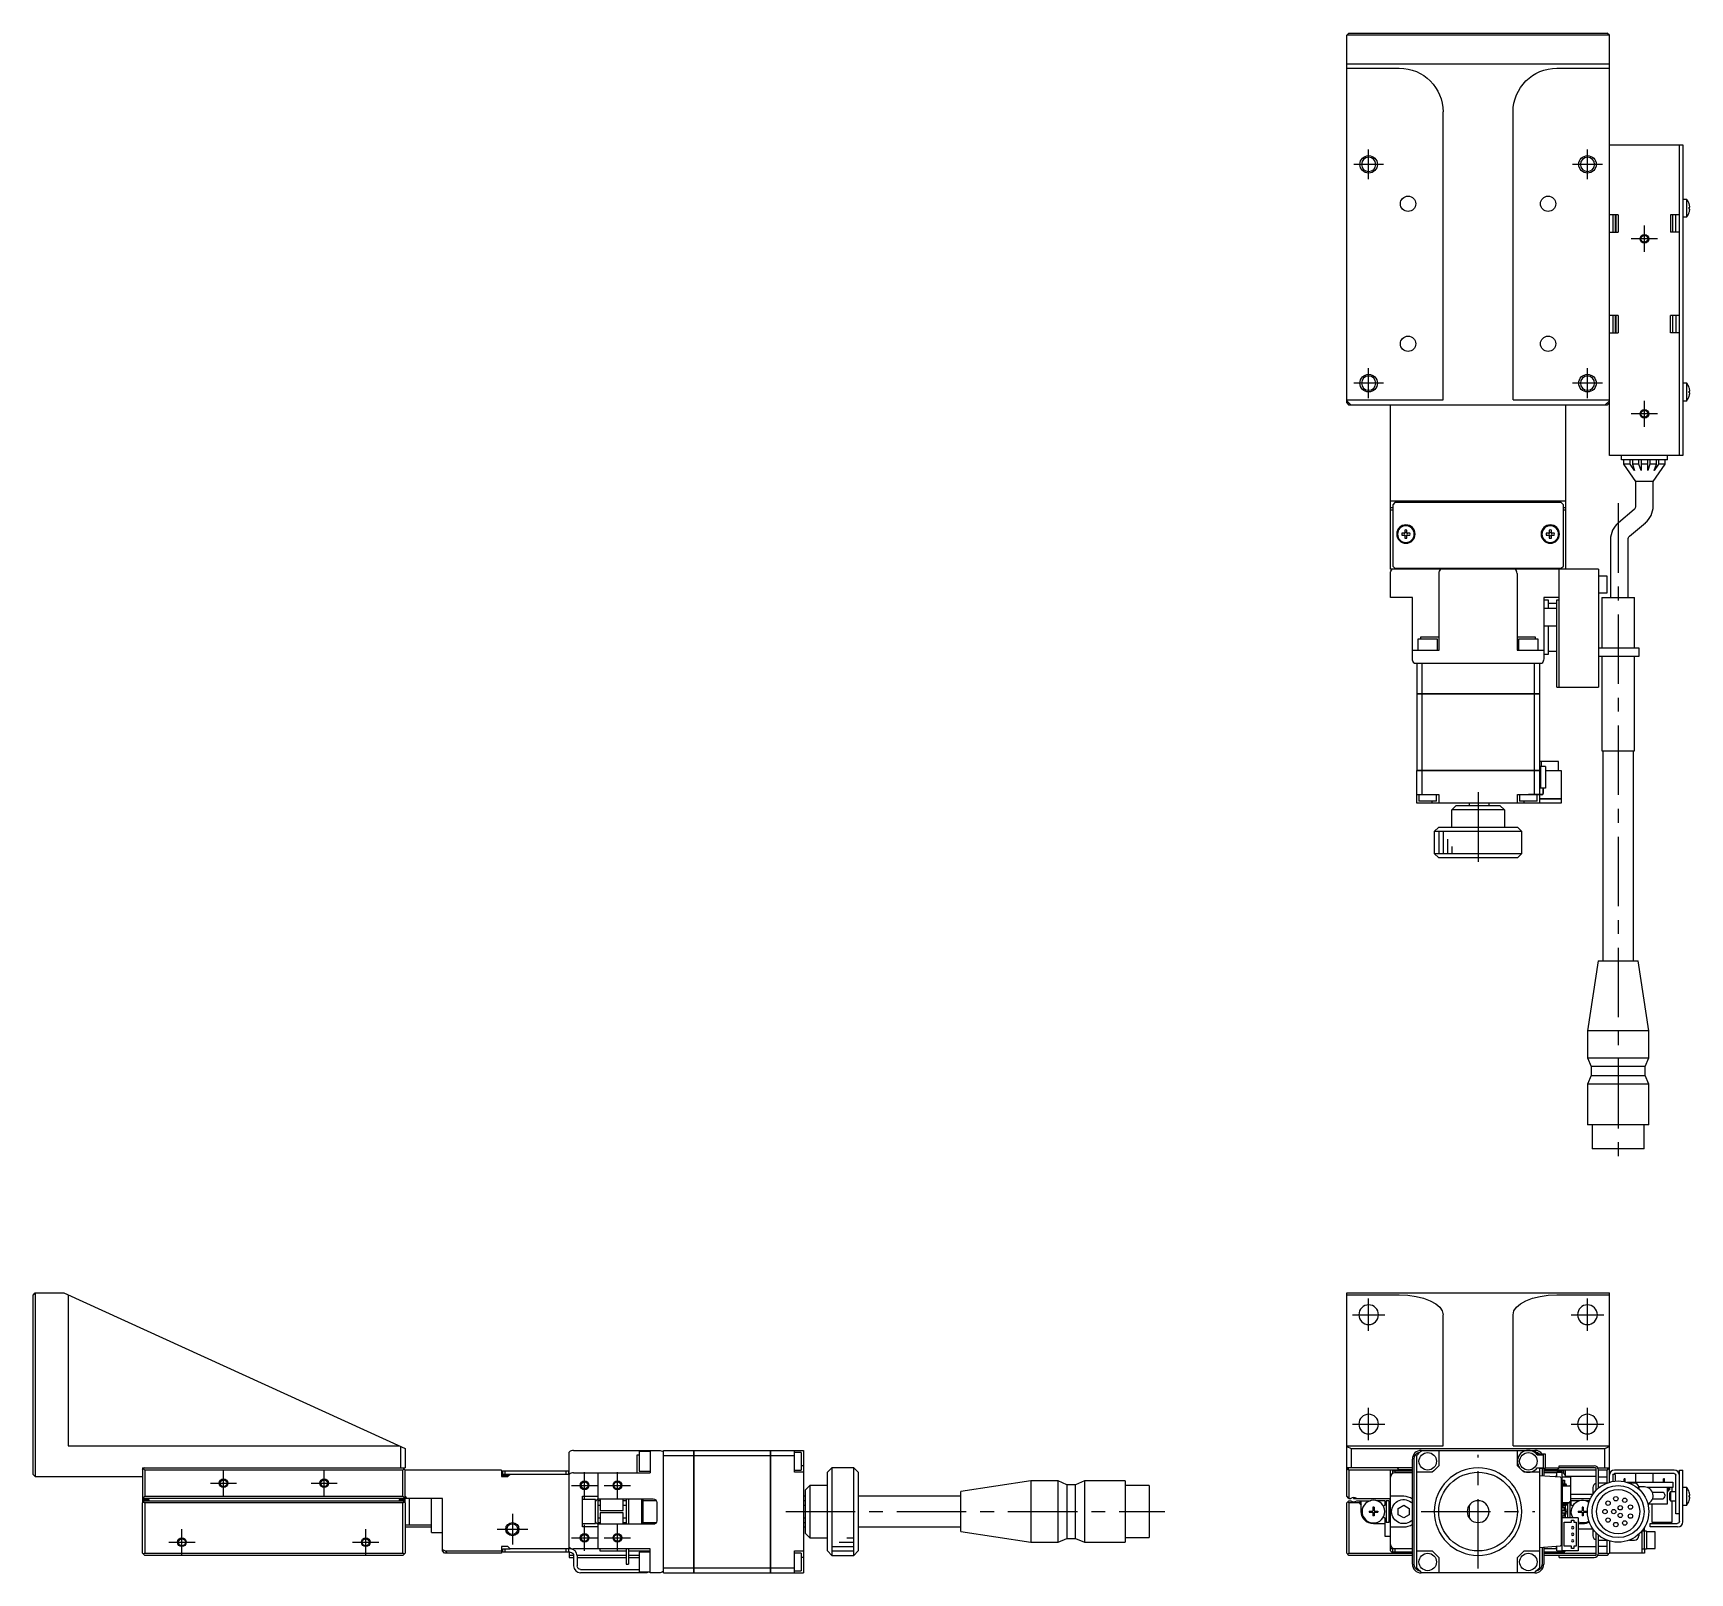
# Model space of a CAD drawing. Extents: x 0 to 773, y -8 to 651.
# Drawn here: x 0 to 378.6, y 299.1 to 651.1 of the extents above; entities that cross this region are included whole.
import ezdxf

# ---------------------------------------------------------------- set-up
doc = ezdxf.new("R2010")
doc.units = 0
doc.header["$LTSCALE"] = 0.5
doc.linetypes.add('CENTER', pattern=[50.8, 31.75, -6.35, 6.35, -6.35])
for name, color, linetype in [('MSM_CENTER', 1, 'CENTER'), ('MSM_CONTINUOUS', 7, 'CONTINUOUS'), ('MSM_NARROW', 5, 'CONTINUOUS')]:
    doc.layers.add(name, color=color, linetype=linetype)

msp = doc.modelspace()

# ---------------------------------------------------------------- linework, layer by layer
at = {"layer": 'MSM_CENTER'}
for p, q in [((308.56, 621.06), (301.76, 621.06)), ((305.16, 617.66), (305.16, 624.46)), ((358.56, 621.06), (351.76, 621.06)), ((355.16, 617.66), (355.16, 624.46)), ((368.16, 601.06), (368.16, 607.06)), ((371.16, 604.06), (365.16, 604.06)), ((305.16, 567.66), (305.16, 574.46)), ((355.16, 567.66), (355.16, 574.46)), ((308.56, 571.06), (301.76, 571.06)), ((358.56, 571.06), (351.76, 571.06)), ((371.16, 564.06), (365.16, 564.06)), ((368.16, 561.06), (368.16, 567.06)), ((362.16, 543.61), (362.16, 392.51)), ((330.16, 477.56), (330.16, 459.06)), ((305.16, 354.45), (305.16, 361.85)), ((355.16, 354.45), (355.16, 361.85)), ((301.46, 358.15), (308.86, 358.15)), ((351.46, 358.15), (358.86, 358.15)), ((301.46, 333.15), (308.86, 333.15)), ((305.16, 329.45), (305.16, 336.85)), ((351.46, 333.15), (358.86, 333.15)), ((355.16, 329.45), (355.16, 336.85)), ((330.16, 300.15), (330.16, 326.15)), ((43.5, 316.65), (43.5, 322.65)), ((66.5, 316.65), (66.5, 322.65)), ((126, 316.15), (126, 322.15)), ((133.5, 316.15), (133.5, 322.15)), ((40.5, 319.65), (46.5, 319.65)), ((63.5, 319.65), (69.5, 319.65)), ((123, 319.15), (129, 319.15)), ((130.5, 319.15), (136.5, 319.15)), ((109.5, 312.65), (109.5, 305.65)), ((171.95, 313.15), (258.55, 313.15)), ((317.16, 313.15), (343.16, 313.15)), ((34, 303.15), (34, 309.15)), ((76, 303.15), (76, 309.15)), ((106, 309.15), (113, 309.15)), ((123, 307.15), (129, 307.15)), ((126, 304.15), (126, 310.15)), ((130.5, 307.15), (136.5, 307.15)), ((133.5, 304.15), (133.5, 310.15)), ((31, 306.15), (37, 306.15)), ((73, 306.15), (79, 306.15))]:
    msp.add_line(p, q, dxfattribs=at)
at = {"layer": 'MSM_CONTINUOUS'}
for p, q in [((300.66, 651.06), (300.16, 650.56)), ((300.16, 566.56), (300.16, 650.56)), ((360.16, 650.56), (300.16, 650.56)), ((300.66, 651.06), (359.66, 651.06)), ((360.16, 650.56), (359.66, 651.06)), ((360.16, 554.56), (360.16, 650.56)), ((300.16, 644.06), (360.16, 644.06)), ((300.16, 643.06), (312.16, 643.06)), ((348.16, 643.06), (360.16, 643.06)), ((322.16, 567.26), (322.16, 633.06)), ((338.16, 567.26), (338.16, 633.06)), ((360.16, 625.56), (376.96, 625.56)), ((376.16, 554.56), (376.16, 625.56)), ((376.96, 625.56), (376.96, 554.56)), ((362.16, 609.56), (360.16, 609.56)), ((360.96, 609.56), (360.96, 608.62)), ((361.46, 609.56), (361.46, 605.56)), ((361.66, 609.56), (361.66, 605.56)), ((362.16, 609.56), (362.16, 605.56)), ((374.16, 609.56), (374.16, 605.56)), ((376.16, 609.56), (374.16, 609.56)), ((374.66, 605.56), (374.66, 609.56)), ((375.36, 605.56), (375.36, 609.56)), ((377.86, 613.06), (376.96, 613.06)), ((377.86, 609.06), (377.86, 613.06)), ((378.42, 611.99), (378.42, 612.01)), ((378.42, 610.86), (378.42, 611.26)), ((378.42, 611.26), (378.55, 611.26)), ((378.55, 610.86), (378.42, 610.86)), ((378.42, 610.11), (378.42, 610.13)), ((360.96, 608.62), (360.96, 606.51)), ((360.96, 606.51), (360.96, 605.56)), ((376.96, 609.06), (377.86, 609.06)), ((360.16, 605.56), (362.16, 605.56)), ((376.16, 605.56), (374.16, 605.56)), ((362.16, 586.56), (360.16, 586.56)), ((360.96, 586.56), (360.96, 585.62)), ((360.96, 585.62), (360.96, 583.51)), ((360.96, 583.51), (360.96, 582.56)), ((361.46, 586.56), (361.46, 582.56)), ((361.66, 586.56), (361.66, 582.56)), ((362.16, 586.56), (362.16, 582.56)), ((376.16, 586.56), (374.16, 586.56)), ((374.16, 582.56), (374.16, 586.56)), ((374.66, 582.56), (374.66, 586.56)), ((375.36, 586.56), (375.36, 582.56)), ((360.16, 582.56), (362.16, 582.56)), ((376.16, 582.56), (374.16, 582.56)), ((377.86, 571.06), (376.96, 571.06)), ((377.86, 567.06), (377.86, 571.06)), ((378.42, 569.99), (378.42, 570.01)), ((378.42, 569.26), (378.55, 569.26)), ((378.42, 568.86), (378.42, 569.26)), ((378.55, 568.86), (378.42, 568.86)), ((378.42, 568.11), (378.42, 568.13)), ((300.16, 567.26), (322.16, 567.26)), ((300.16, 567.06), (301.16, 566.06)), ((300.16, 566.56), (300.66, 566.06)), ((300.41, 566.31), (300.66, 566.56)), ((359.66, 566.06), (300.66, 566.06)), ((310.16, 528.56), (310.16, 566.06)), ((338.16, 567.26), (360.16, 567.26)), ((350.16, 566.06), (350.16, 528.56)), ((359.16, 566.06), (360.16, 567.06)), ((359.66, 566.56), (359.91, 566.31)), ((359.66, 566.06), (360.16, 566.56)), ((376.96, 567.06), (377.86, 567.06)), ((376.96, 554.56), (360.16, 554.56)), ((362.91, 553.56), (362.91, 554.56)), ((373.41, 553.56), (362.91, 553.56)), ((363.41, 553.56), (363.41, 552.56)), ((364.91, 552.56), (364.91, 553.56)), ((365.41, 553.56), (365.41, 552.56)), ((366.91, 552.56), (366.91, 553.56)), ((367.41, 553.56), (367.41, 551.11)), ((368.91, 551.11), (368.91, 553.56)), ((369.41, 553.56), (369.41, 552.56)), ((370.91, 552.56), (370.91, 553.56)), ((371.41, 553.56), (371.41, 552.56)), ((372.91, 552.56), (372.91, 553.56)), ((373.41, 553.56), (373.41, 554.56)), ((364.91, 552.56), (363.41, 552.56)), ((363.41, 552.56), (366.16, 548.56)), ((365.91, 551.11), (364.91, 552.56)), ((366.91, 552.56), (365.41, 552.56)), ((365.41, 552.56), (365.91, 551.11)), ((367.41, 551.11), (366.91, 552.56)), ((368.91, 552.56), (367.41, 552.56)), ((369.41, 552.56), (368.91, 551.11)), ((370.91, 552.56), (369.41, 552.56)), ((370.16, 548.56), (372.91, 552.56)), ((371.41, 552.56), (370.41, 551.11)), ((370.41, 551.11), (370.91, 552.56)), ((372.91, 552.56), (371.41, 552.56)), ((370.16, 548.56), (366.16, 548.56)), ((366.16, 548.56), (366.16, 542.96)), ((370.16, 542.96), (370.16, 548.56)), ((350.16, 544.06), (310.16, 544.06)), ((310.66, 542.56), (310.16, 542.56)), ((310.66, 542.06), (310.16, 542.06)), ((311.16, 543.76), (310.66, 543.26)), ((310.66, 543.26), (310.66, 529.26)), ((349.16, 543.76), (311.16, 543.76)), ((315.66, 543.76), (315.66, 544.06)), ((316.41, 544.06), (316.41, 543.76)), ((321.91, 543.76), (321.91, 544.06)), ((325.36, 544.06), (325.16, 543.86)), ((325.16, 543.86), (325.16, 543.76)), ((335.16, 543.86), (325.16, 543.86)), ((335.16, 543.86), (334.96, 544.06)), ((335.16, 543.76), (335.16, 543.86)), ((338.41, 544.06), (338.41, 543.76)), ((343.91, 543.76), (343.91, 544.06)), ((344.66, 544.06), (344.66, 543.76)), ((349.66, 543.26), (349.16, 543.76)), ((349.66, 529.26), (349.66, 543.26)), ((350.16, 542.56), (349.66, 542.56)), ((350.16, 542.06), (349.66, 542.06)), ((365.81, 542.2), (362.21, 539.17)), ((364.78, 536.11), (368.38, 539.13)), ((313.42, 536.8), (312.75, 536.8)), ((312.75, 536.32), (313.42, 536.32)), ((313.42, 537.48), (313.42, 536.8)), ((313.42, 536.32), (313.42, 535.64)), ((313.9, 536.8), (313.9, 537.48)), ((314.58, 536.8), (313.9, 536.8)), ((313.9, 535.64), (313.9, 536.32)), ((313.9, 536.32), (314.58, 536.32)), ((346.42, 536.8), (345.75, 536.8)), ((345.75, 536.32), (346.42, 536.32)), ((346.42, 537.48), (346.42, 536.8)), ((346.42, 536.32), (346.42, 535.64)), ((346.9, 536.8), (346.9, 537.48)), ((347.58, 536.8), (346.9, 536.8)), ((346.9, 535.64), (346.9, 536.32)), ((346.9, 536.32), (347.58, 536.32)), ((360.42, 535.34), (360.42, 522.06)), ((364.42, 522.06), (364.42, 535.34)), ((357.66, 528.56), (310.16, 528.56)), ((310.16, 522.06), (310.16, 527.56)), ((310.66, 529.26), (311.16, 528.76)), ((311.16, 528.76), (349.16, 528.76)), ((315.66, 528.76), (315.66, 528.56)), ((320.16, 528.76), (320.16, 528.56)), ((321.16, 528.76), (321.16, 528.56)), ((321.26, 510.06), (321.26, 527.56)), ((322.66, 528.76), (322.66, 528.56)), ((337.66, 528.56), (337.66, 528.76)), ((339.06, 527.56), (339.06, 510.06)), ((339.16, 528.76), (339.16, 528.56)), ((340.16, 528.56), (340.16, 528.76)), ((344.66, 528.56), (344.66, 528.76)), ((348.66, 501.56), (348.66, 528.56)), ((349.16, 528.76), (349.66, 529.26)), ((357.66, 528.56), (357.66, 501.56)), ((359.66, 526.96), (357.66, 526.96)), ((359.66, 523.16), (359.66, 526.96)), ((357.66, 523.16), (359.66, 523.16)), ((315.16, 522.06), (310.16, 522.06)), ((315.16, 508.06), (315.16, 522.06)), ((348.66, 522.06), (345.16, 522.06)), ((345.16, 522.06), (345.16, 508.06)), ((345.16, 521.56), (346.16, 521.56)), ((348.16, 519.56), (345.16, 519.56)), ((346.16, 521.56), (346.16, 519.56)), ((346.16, 520.81), (348.16, 520.81)), ((348.16, 521.56), (348.66, 521.56)), ((348.16, 501.56), (348.16, 521.56)), ((358.41, 522.06), (365.91, 522.06)), ((358.41, 522.06), (358.41, 510.56)), ((365.91, 510.56), (365.91, 522.06)), ((345.16, 515.56), (348.16, 515.56)), ((346.16, 515.56), (346.16, 509.06)), ((320.91, 512.56), (316.41, 512.56)), ((316.41, 512.56), (316.41, 510.06)), ((317.08, 513.06), (321.26, 513.06)), ((317.08, 512.56), (317.08, 513.06)), ((320.91, 510.06), (320.91, 512.56)), ((339.06, 513.06), (343.24, 513.06)), ((343.91, 512.56), (339.41, 512.56)), ((339.41, 512.56), (339.41, 510.06)), ((343.24, 513.06), (343.24, 512.56)), ((343.91, 510.06), (343.91, 512.56)), ((315.16, 510.06), (321.26, 510.06)), ((339.06, 510.06), (345.16, 510.06)), ((346.16, 509.06), (345.16, 509.06)), ((346.16, 509.81), (348.16, 509.81)), ((357.66, 510.56), (366.91, 510.56)), ((366.91, 508.56), (357.66, 508.56)), ((358.41, 508.56), (358.41, 487.06)), ((365.91, 487.06), (365.91, 508.56)), ((366.91, 510.56), (366.91, 508.56)), ((315.55, 507.06), (344.78, 507.06)), ((316.16, 507.06), (316.16, 500.07)), ((317.32, 507.06), (317.32, 500.07)), ((343.01, 507.06), (343.01, 500.07)), ((344.16, 507.06), (344.16, 500.07)), ((316.16, 500.07), (344.16, 500.07)), ((344.16, 500.06), (316.16, 500.06)), ((316.16, 500.06), (316.16, 482.57)), ((316.17, 500.06), (316.17, 500.07)), ((317.32, 500.06), (317.32, 500.07)), ((317.32, 500.06), (317.32, 482.57)), ((343.01, 500.06), (343.01, 500.07)), ((343.01, 500.06), (343.01, 482.57)), ((344.15, 500.06), (344.15, 500.07)), ((344.16, 500.06), (344.16, 482.57)), ((348.16, 501.56), (357.66, 501.56)), ((348.56, 484.56), (344.16, 484.56)), ((344.66, 483.46), (344.66, 484.56)), ((348.56, 482.56), (348.56, 484.56)), ((358.41, 487.06), (365.91, 487.06)), ((358.66, 487.06), (358.66, 439.06)), ((365.66, 439.06), (365.66, 487.06)), ((316.16, 482.57), (344.46, 482.57)), ((344.46, 482.56), (316.16, 482.56)), ((316.16, 475.06), (316.16, 482.56)), ((316.17, 482.56), (316.17, 482.57)), ((317.32, 482.56), (317.32, 482.57)), ((317.32, 482.56), (317.32, 477.06)), ((343.01, 482.56), (343.01, 482.57)), ((343.01, 482.56), (343.01, 477.06)), ((344.15, 482.56), (344.15, 482.57)), ((344.16, 482.56), (344.16, 477.06)), ((344.46, 483.46), (344.46, 478.46)), ((345.56, 483.46), (344.46, 483.46)), ((345.56, 483.46), (345.56, 478.46)), ((345.56, 482.57), (348.16, 482.57)), ((345.56, 482.56), (349.16, 482.56)), ((348.16, 482.57), (348.16, 482.56)), ((349.16, 482.56), (349.16, 476.07)), ((316.16, 477.06), (321.16, 477.06)), ((316.66, 477.06), (316.66, 475.56)), ((320.66, 475.56), (320.66, 477.06)), ((321.16, 477.06), (321.16, 475.06)), ((339.16, 475.06), (339.16, 477.06)), ((339.16, 477.06), (341.66, 477.06)), ((344.16, 477.06), (341.66, 477.06)), ((341.66, 477.06), (343.01, 477.06)), ((344.02, 477.06), (343.66, 477.06)), ((343.66, 475.56), (343.66, 477.06)), ((344.76, 477.06), (344.02, 477.06)), ((345.56, 478.46), (344.46, 478.46)), ((344.96, 478.46), (344.96, 477.26)), ((345.06, 478.46), (345.06, 477.26)), ((349.16, 475.06), (316.16, 475.06)), ((320.66, 475.56), (316.66, 475.56)), ((319.66, 475.06), (319.66, 475.56)), ((325.16, 474.56), (324.16, 473.56)), ((336.16, 473.56), (324.16, 473.56)), ((324.16, 469.56), (324.16, 473.56)), ((325.16, 474.56), (335.16, 474.56)), ((328.16, 475.06), (328.16, 474.56)), ((332.66, 474.56), (332.66, 475.06)), ((336.16, 473.56), (335.16, 474.56)), ((336.16, 473.56), (336.16, 469.56)), ((344.76, 476.96), (339.16, 476.96)), ((339.66, 476.96), (339.66, 475.56)), ((343.66, 475.56), (339.66, 475.56)), ((340.66, 475.06), (340.66, 475.56)), ((344.16, 476.96), (344.16, 475.06)), ((344.16, 476.07), (349.16, 476.07)), ((349.16, 476.06), (344.16, 476.06)), ((349.15, 476.06), (349.15, 476.07)), ((349.16, 476.06), (349.16, 475.06)), ((321.16, 469.56), (320.16, 468.56)), ((321.16, 469.56), (339.16, 469.56)), ((340.16, 468.56), (339.16, 469.56)), ((320.16, 468.56), (320.16, 463.56)), ((340.16, 468.56), (320.16, 468.56)), ((340.16, 463.56), (340.16, 468.56)), ((320.16, 463.56), (321.16, 462.56)), ((320.16, 463.56), (340.16, 463.56)), ((339.16, 462.56), (321.16, 462.56)), ((339.16, 462.56), (340.16, 463.56)), ((357.59, 439.06), (355.16, 423.06)), ((357.59, 439.06), (366.73, 439.06)), ((369.16, 423.06), (366.73, 439.06)), ((369.16, 423.06), (355.16, 423.06)), ((355.16, 423.06), (355.16, 416.86)), ((369.16, 416.86), (369.16, 423.06)), ((355.16, 416.86), (369.16, 416.86)), ((355.16, 416.86), (356.01, 414.86)), ((368.31, 414.86), (369.16, 416.86)), ((356.01, 412.86), (355.16, 410.86)), ((368.31, 414.86), (356.01, 414.86)), ((356.01, 414.86), (356.01, 412.86)), ((356.01, 412.86), (368.31, 412.86)), ((368.31, 412.86), (368.31, 414.86)), ((369.16, 410.86), (368.31, 412.86)), ((369.16, 410.86), (355.16, 410.86)), ((355.16, 410.86), (355.16, 401.56)), ((369.16, 401.56), (369.16, 410.86)), ((369.16, 401.56), (355.16, 401.56)), ((356.21, 401.56), (356.21, 396.06)), ((368.11, 396.06), (368.11, 401.56)), ((368.11, 396.06), (356.21, 396.06)), ((0, 362.65), (0.5, 363.15)), ((0, 321.65), (0, 362.65)), ((0.5, 363.15), (7, 363.15)), ((0.5, 363.15), (0.5, 321.15)), ((7, 363.15), (85, 327.6)), ((8, 362.69), (8, 328.15)), ((300.16, 363.15), (360.16, 363.15)), ((300.16, 316.65), (300.16, 363.15)), ((300.16, 362.69), (312.16, 362.69)), ((312.16, 362.69), (314.12, 362.61)), ((314.12, 362.61), (315.99, 362.35)), ((315.99, 362.35), (317.72, 361.93)), ((317.72, 361.93), (319.24, 361.36)), ((319.24, 361.36), (320.48, 360.67)), ((320.48, 360.67), (321.4, 359.88)), ((321.4, 359.88), (321.97, 359.03)), ((338.36, 359.03), (338.93, 359.88)), ((338.93, 359.88), (339.85, 360.67)), ((339.85, 360.67), (341.09, 361.36)), ((341.09, 361.36), (342.61, 361.93)), ((342.61, 361.93), (344.34, 362.35)), ((344.34, 362.35), (346.21, 362.61)), ((346.21, 362.61), (348.16, 362.69)), ((348.16, 362.69), (360.16, 362.69)), ((360.16, 319.86), (360.16, 363.15)), ((321.97, 359.03), (322.16, 358.14)), ((322.16, 328.15), (322.16, 358.14)), ((338.16, 358.14), (338.36, 359.03)), ((338.16, 328.15), (338.16, 358.14)), ((8, 328.15), (83.8, 328.15)), ((84, 323.15), (84, 328.06)), ((85, 327.6), (85, 323.15)), ((122.5, 321.67), (122.5, 326.77)), ((123.5, 327.15), (143, 327.15)), ((138, 322.05), (138, 326.1)), ((138, 326.1), (138.5, 326.1)), ((141, 326.9), (138.5, 326.9)), ((138.5, 326.9), (138.5, 322.4)), ((141, 327.15), (141, 322.05)), ((144, 299.15), (144, 327.15)), ((144, 327.15), (150.99, 327.15)), ((144, 325.99), (150.99, 325.99)), ((150.99, 299.15), (150.99, 327.15)), ((151, 327.14), (150.99, 327.14)), ((151, 325.99), (150.99, 325.99)), ((151, 327.15), (168.49, 327.15)), ((151, 327.15), (151, 299.15)), ((151, 325.99), (168.49, 325.99)), ((168.49, 299.15), (168.49, 327.15)), ((168.5, 327.14), (168.49, 327.14)), ((168.5, 325.99), (168.49, 325.99)), ((168.5, 327.15), (168.5, 299.15)), ((168.5, 327.15), (176, 327.15)), ((168.5, 325.99), (174, 325.99)), ((174, 322.15), (174, 327.15)), ((175.5, 326.65), (174, 326.65)), ((175.5, 326.65), (175.5, 322.65)), ((176, 327.15), (176, 299.15)), ((300.16, 328.15), (322.16, 328.15)), ((300.16, 328.06), (301.16, 327.6)), ((301.16, 327.6), (359.16, 327.6)), ((301.16, 327.6), (301.16, 323.15)), ((316.16, 300.3), (316.16, 325.99)), ((317.16, 327.15), (343.16, 327.15)), ((321.16, 327.15), (321.16, 323.65)), ((338.16, 328.15), (360.16, 328.15)), ((339.16, 323.65), (339.16, 327.15)), ((343.66, 326.15), (345.06, 326.15)), ((344.46, 326.25), (344.46, 326.15)), ((345.56, 326.25), (344.46, 326.25)), ((345.06, 326.15), (345.06, 323.15)), ((345.56, 323.05), (345.56, 326.25)), ((359.16, 327.6), (360.16, 328.06)), ((359.16, 323.15), (359.16, 327.6)), ((25, 323.15), (85, 323.15)), ((25, 323.15), (25, 315.45)), ((25, 322.65), (25.25, 322.9)), ((25.5, 323.15), (25.25, 322.9)), ((25.25, 322.9), (25.5, 322.65)), ((25.5, 322.65), (25.5, 316.65)), ((84.5, 322.65), (25.5, 322.65)), ((85, 322.65), (84.5, 323.15)), ((84.5, 322.65), (84.75, 322.9)), ((84.5, 316.65), (84.5, 322.65)), ((85, 315.45), (85, 322.65)), ((107, 322.65), (85, 322.65)), ((107, 322.65), (107, 321.15)), ((107.3, 321.65), (107.3, 322.45)), ((107.3, 322.45), (122.3, 322.45)), ((107.8, 322.45), (107.8, 321.65)), ((121.8, 321.65), (121.8, 322.45)), ((122.3, 322.45), (122.3, 321.65)), ((123.5, 322.05), (141, 322.05)), ((129, 322.05), (129, 316.02)), ((138.5, 322.4), (141, 322.4)), ((174, 322.65), (175.5, 322.65)), ((176, 322.15), (174, 322.15)), ((176, 323.65), (175.5, 323.65)), ((182.5, 323.15), (181.5, 322.15)), ((181.5, 304.15), (181.5, 322.15)), ((187.5, 323.15), (182.5, 323.15)), ((182.5, 323.15), (182.5, 303.15)), ((188.5, 322.15), (187.5, 323.15)), ((187.5, 303.15), (187.5, 323.15)), ((188.5, 322.15), (188.5, 304.15)), ((300.16, 322.65), (300.66, 323.15)), ((315.16, 323.15), (300.16, 323.15)), ((300.41, 322.9), (300.66, 322.65)), ((300.66, 322.65), (300.66, 316.15)), ((315.16, 322.65), (300.66, 322.65)), ((310.16, 304.15), (310.16, 322.65)), ((310.66, 321.92), (310.66, 322.45)), ((310.66, 322.45), (315.16, 322.45)), ((311.16, 322.45), (311.16, 322.05)), ((315.16, 322.05), (311.16, 322.05)), ((311.66, 323.15), (312.01, 322.8)), ((312.01, 322.8), (315.16, 322.8)), ((315.16, 301.15), (315.16, 325.15)), ((315.55, 301.15), (315.55, 325.15)), ((319.66, 322.15), (316.16, 322.15)), ((344.16, 322.15), (340.66, 322.15)), ((343.66, 323.15), (345.06, 323.15)), ((344.16, 323.15), (344.16, 300.3)), ((344.46, 323.15), (344.46, 323.05)), ((344.46, 323.05), (345.56, 323.05)), ((344.78, 323.05), (344.78, 321.36)), ((345.16, 323.05), (345.16, 321.33)), ((345.16, 322.8), (348.31, 322.8)), ((357.16, 322.65), (345.16, 322.65)), ((345.16, 322.45), (349.66, 322.45)), ((348.16, 322.05), (345.16, 322.05)), ((345.56, 323.15), (348.66, 323.15)), ((348.16, 321.12), (348.16, 322.15)), ((348.16, 322.15), (349.36, 322.15)), ((348.31, 322.8), (348.66, 323.15)), ((348.66, 323.15), (348.66, 323.65)), ((348.66, 323.65), (356.66, 323.65)), ((356.96, 323.15), (348.66, 323.15)), ((349.16, 322.15), (349.16, 322.45)), ((349.36, 304.15), (349.36, 322.15)), ((349.66, 322.45), (349.66, 321.92)), ((350.16, 321.15), (350.16, 322.65)), ((357.16, 318.05), (357.16, 322.95)), ((357.53, 323.15), (360.16, 323.15)), ((359.66, 322.65), (357.66, 322.65)), ((357.66, 318.51), (357.66, 322.65)), ((359.66, 323.15), (360.16, 322.65)), ((359.66, 322.65), (359.91, 322.9)), ((359.66, 321.05), (359.66, 322.65)), ((374.96, 322.65), (361.36, 322.65)), ((374.96, 321.85), (361.36, 321.85)), ((366.16, 321.85), (366.16, 319.85)), ((370.16, 319.85), (370.16, 321.85)), ((376.16, 310.95), (376.16, 322.65)), ((376.16, 322.65), (376.96, 322.65)), ((376.96, 310.85), (376.96, 322.65)), ((0.5, 321.15), (0, 321.65)), ((0.5, 321.15), (25, 321.15)), ((108.75, 321.4), (107, 321.4)), ((107, 321.15), (108.5, 321.15)), ((122.5, 321.65), (107.3, 321.65)), ((109, 321.65), (108.5, 321.15)), ((122.5, 304.65), (122.5, 321.65)), ((176.5, 318.15), (177.5, 319.15)), ((176.5, 308.15), (176.5, 318.15)), ((177.5, 319.15), (177.5, 307.15)), ((181.5, 319.15), (177.5, 319.15)), ((228, 320.15), (212, 317.72)), ((234.2, 320.15), (228, 320.15)), ((228, 320.15), (228, 306.15)), ((236.2, 319.3), (234.2, 320.15)), ((234.2, 306.15), (234.2, 320.15)), ((238.2, 319.3), (236.2, 319.3)), ((236.2, 319.3), (236.2, 307)), ((240.2, 320.15), (238.2, 319.3)), ((238.2, 307), (238.2, 319.3)), ((249.5, 320.15), (240.2, 320.15)), ((240.2, 320.15), (240.2, 306.15)), ((249.5, 320.15), (249.5, 306.15)), ((255, 319.1), (249.5, 319.1)), ((255, 319.1), (255, 307.2)), ((310.36, 321.65), (310.16, 321.65)), ((344.16, 321.4), (348.89, 321.07)), ((348.16, 321.15), (347.74, 321.15)), ((349.16, 320.77), (349.16, 305.53)), ((351.36, 321.05), (349.36, 321.05)), ((349.36, 320.32), (349.91, 320.32)), ((349.36, 320.1), (349.59, 320.1)), ((349.36, 319.85), (349.59, 319.85)), ((349.36, 319.79), (349.59, 319.79)), ((349.36, 319.37), (349.45, 319.37)), ((349.46, 315.25), (349.46, 318.95)), ((349.56, 319.05), (351.14, 319.05)), ((349.59, 319.59), (349.59, 320.1)), ((349.69, 319.49), (350.02, 319.49)), ((350.02, 319.26), (349.69, 319.26)), ((349.91, 320.32), (349.91, 319.49)), ((349.91, 319.26), (349.91, 319.05)), ((350.16, 321.65), (349.96, 321.65)), ((350.12, 319.05), (350.12, 319.16)), ((357.16, 321.15), (350.16, 321.15)), ((350.35, 319.05), (350.35, 319.16)), ((351.24, 318.95), (351.24, 315.57)), ((351.36, 317.25), (351.36, 321.05)), ((356.41, 318.65), (356.41, 317.14)), ((359.66, 321.05), (357.66, 321.05)), ((359.57, 319.65), (357.66, 319.65)), ((357.66, 318.65), (357.83, 318.65)), ((359.66, 319.69), (359.66, 321.05)), ((360.96, 321.45), (360.96, 320.05)), ((361.46, 321.65), (361.02, 321.65)), ((361.46, 321.65), (361.46, 320.11)), ((363.79, 320.65), (363.54, 320.65)), ((363.54, 320.01), (363.54, 320.65)), ((363.79, 319.96), (363.79, 320.65)), ((364.19, 319.85), (374.66, 319.85)), ((365.91, 319.65), (364.76, 319.65)), ((368.16, 318.8), (366.9, 318.8)), ((366.91, 318.65), (366.91, 318.29)), ((374.66, 318.65), (368.92, 318.65)), ((372.54, 319.85), (372.54, 320.65)), ((372.79, 320.65), (372.54, 320.65)), ((372.79, 319.85), (372.79, 320.65)), ((373.41, 314.95), (373.41, 318.65)), ((373.64, 318.65), (373.64, 317.85)), ((373.87, 318.1), (373.64, 318.1)), ((373.87, 318.65), (373.87, 318.1)), ((374.41, 318.65), (374.41, 317.65)), ((374.66, 319.85), (374.66, 318.65)), ((375.36, 312.65), (375.36, 321.45)), ((377.86, 318.65), (376.96, 318.65)), ((377.86, 314.65), (377.86, 318.65)), ((25.5, 316.65), (25, 316.15)), ((93.5, 316.15), (25, 316.15)), ((25, 315.92), (26.4, 315.92)), ((25.1, 315.35), (25, 315.45)), ((25, 315.15), (25.25, 315.4)), ((25, 303.65), (25, 315.15)), ((25.1, 315.25), (25.1, 315.45)), ((25.5, 315.65), (25.25, 315.4)), ((25.25, 315.4), (25.5, 315.15)), ((26.1, 315.75), (25.4, 315.75)), ((25.5, 316.65), (84.5, 316.65)), ((25.5, 315.65), (84.5, 315.65)), ((84.5, 315.15), (25.5, 315.15)), ((25.5, 315.15), (25.5, 303.65)), ((26.4, 315.92), (26.4, 315.65)), ((85, 315.92), (83.6, 315.92)), ((83.6, 315.92), (83.6, 315.65)), ((84.6, 315.75), (83.9, 315.75)), ((85, 316.15), (84.5, 316.65)), ((85, 315.15), (84.5, 315.65)), ((84.5, 315.15), (84.75, 315.4)), ((84.5, 303.65), (84.5, 315.15)), ((85, 315.45), (84.9, 315.35)), ((84.9, 315.45), (84.9, 315.25)), ((85.5, 316.15), (85, 316.65)), ((85, 315.15), (85, 303.65)), ((86, 310.15), (86, 316.15)), ((91, 308.4), (91, 316.15)), ((93.5, 304.15), (93.5, 316.15)), ((125.5, 309.65), (125.5, 316.65)), ((125.5, 316.65), (129, 316.65)), ((128.5, 315.9), (125.5, 315.9)), ((128.5, 310.4), (128.5, 315.9)), ((129, 316.02), (129.09, 316.02)), ((129.01, 316), (129.09, 316.02)), ((129.1, 310.27), (129.1, 316.02)), ((129.6, 315.65), (129.1, 315.65)), ((129.1, 314.65), (129.6, 314.65)), ((129.3, 316.05), (141.7, 316.05)), ((129.5, 316.05), (129.5, 315.65)), ((129.6, 316.05), (129.6, 313.4)), ((134.8, 313.4), (134.8, 316.05)), ((135.5, 315.65), (134.8, 315.65)), ((134.8, 314.65), (135.5, 314.65)), ((135.5, 316.05), (135.5, 310.25)), ((136, 316.05), (136, 310.25)), ((139.1, 310.25), (139.1, 316.05)), ((139.3, 316.05), (139.3, 310.25)), ((142.39, 315.65), (139.3, 315.65)), ((142.5, 315.25), (142.5, 311.05)), ((176.5, 316.65), (176, 316.65)), ((176.5, 315.65), (176, 315.65)), ((176, 314.65), (176.5, 314.65)), ((212, 316.65), (188.5, 316.65)), ((212, 308.58), (212, 317.72)), ((300.66, 316.15), (300.16, 316.65)), ((300.16, 315.15), (300.66, 315.65)), ((300.16, 303.65), (300.16, 315.15)), ((300.41, 315.4), (300.66, 315.15)), ((300.66, 316.15), (301.1, 316.15)), ((300.66, 315.65), (301.1, 315.65)), ((302.96, 315.15), (300.66, 315.15)), ((300.66, 315.15), (300.66, 303.65)), ((301.66, 316.39), (301.66, 316.15)), ((301.66, 316.15), (309.96, 316.15)), ((302.43, 315.65), (305.55, 315.65)), ((303.46, 315.5), (302.96, 315.15)), ((302.96, 315.15), (303.46, 314.65)), ((303.46, 313.15), (303.46, 315.65)), ((308.96, 315.65), (306.98, 315.65)), ((308.67, 314.53), (308.96, 314.7)), ((308.96, 314.7), (308.96, 315.65)), ((309.76, 315.65), (309.16, 315.65)), ((309.16, 315.65), (309.16, 310.65)), ((309.76, 315.65), (309.76, 310.65)), ((309.96, 316.15), (309.96, 314.7)), ((309.96, 315.92), (310.16, 315.92)), ((310.16, 314.58), (309.96, 314.7)), ((313.16, 316.65), (310.16, 316.65)), ((311.91, 313.87), (313.16, 314.59)), ((313.16, 314.59), (314.41, 313.87)), ((328.16, 314.65), (328.16, 311.65)), ((349.36, 317.37), (349.46, 317.37)), ((349.36, 317.25), (349.46, 317.25)), ((349.36, 316.65), (349.46, 316.65)), ((349.36, 315.84), (349.46, 315.84)), ((349.36, 314.65), (349.37, 314.65)), ((349.59, 314.42), (349.36, 314.42)), ((349.59, 314.35), (349.36, 314.35)), ((350.82, 315.15), (349.56, 315.15)), ((349.59, 314.1), (349.59, 314.61)), ((349.6, 314.65), (350.16, 314.65)), ((350.02, 314.94), (349.69, 314.94)), ((349.69, 314.71), (350.02, 314.71)), ((349.79, 315.15), (349.79, 314.94)), ((349.79, 314.71), (349.79, 314.65)), ((349.91, 315.15), (349.91, 314.94)), ((349.91, 314.71), (349.91, 314.65)), ((350.12, 315.04), (350.12, 315.15)), ((350.16, 311.72), (350.16, 314.74)), ((350.36, 314.7), (350.16, 314.58)), ((350.35, 315.04), (350.35, 315.15)), ((350.36, 314.7), (350.36, 315.15)), ((350.56, 315.15), (350.56, 311.72)), ((351.22, 315.5), (350.89, 315.18)), ((351.16, 315.45), (351.16, 311.72)), ((351.24, 317.25), (351.36, 317.25)), ((351.24, 317.15), (356.41, 317.15)), ((351.24, 316.15), (355.84, 316.15)), ((351.36, 315.65), (351.36, 314.7)), ((353.35, 315.65), (351.36, 315.65)), ((351.36, 314.7), (351.66, 314.53)), ((355.63, 315.65), (354.78, 315.65)), ((368.93, 314.95), (373.41, 314.95)), ((369.91, 310.65), (369.91, 314.95)), ((372.16, 317.55), (370.02, 317.55)), ((370.02, 316.05), (372.16, 316.05)), ((373.64, 317.85), (373.41, 317.85)), ((374.16, 317.65), (373.96, 317.45)), ((373.96, 315.85), (373.96, 317.45)), ((373.96, 315.85), (374.16, 315.65)), ((374.16, 317.65), (374.16, 315.65)), ((375.36, 317.65), (374.16, 317.65)), ((374.16, 315.65), (375.36, 315.65)), ((374.41, 315.65), (374.41, 310.65)), ((376.96, 314.65), (377.86, 314.65)), ((378.42, 317.58), (378.42, 317.6)), ((378.42, 316.85), (378.55, 316.85)), ((378.42, 316.45), (378.42, 316.85)), ((378.55, 316.45), (378.42, 316.45)), ((378.42, 315.7), (378.42, 315.72)), ((129.6, 311.65), (129.1, 311.65)), ((129.1, 310.65), (129.6, 310.65)), ((129.5, 310.65), (129.5, 310.25)), ((129.6, 313.4), (134.8, 313.4)), ((129.6, 312.9), (129.6, 310.25)), ((134.8, 312.9), (129.6, 312.9)), ((134.8, 310.25), (134.8, 312.9)), ((135.5, 311.65), (134.8, 311.65)), ((134.8, 310.65), (135.5, 310.65)), ((139.3, 310.65), (142.39, 310.65)), ((176.5, 311.65), (176, 311.65)), ((176, 310.65), (176.5, 310.65)), ((305.26, 313.29), (305.26, 313)), ((305.26, 313.29), (306.06, 313.29)), ((305.26, 313), (306.06, 313)), ((305.79, 313.29), (305.79, 313)), ((306.41, 314.15), (306.12, 314.15)), ((306.12, 314.15), (306.12, 313.35)), ((306.12, 313.62), (306.41, 313.62)), ((306.12, 312.94), (306.12, 312.15)), ((306.12, 312.68), (306.41, 312.68)), ((306.41, 312.15), (306.12, 312.15)), ((306.41, 314.15), (306.41, 313.35)), ((306.41, 312.94), (306.41, 312.15)), ((306.47, 313.29), (307.26, 313.29)), ((306.47, 313), (307.26, 313)), ((306.73, 313), (306.73, 313.29)), ((307.26, 313.29), (307.26, 313)), ((308.96, 311.6), (308.67, 311.77)), ((308.96, 307.45), (308.96, 311.6)), ((309.76, 310.65), (309.16, 310.65)), ((309.96, 311.6), (310.16, 311.71)), ((309.96, 311.6), (309.96, 311.15)), ((309.96, 311.15), (310.16, 311.15)), ((310.16, 310.95), (309.96, 311.15)), ((311.91, 312.43), (311.91, 313.87)), ((313.16, 311.71), (311.91, 312.43)), ((314.41, 312.43), (313.16, 311.71)), ((314.41, 313.87), (314.41, 312.43)), ((349.59, 314.1), (349.36, 314.1)), ((349.36, 313.4), (350.16, 313.4)), ((349.36, 312.9), (350.16, 312.9)), ((349.36, 312.15), (350.16, 312.15)), ((353.06, 311.72), (349.36, 311.72)), ((349.59, 314.15), (350.16, 314.15)), ((349.79, 314.15), (349.79, 313.4)), ((349.79, 312.9), (349.79, 312.15)), ((349.86, 310.72), (351.51, 310.72)), ((349.86, 305.22), (349.86, 310.72)), ((349.91, 314.15), (349.91, 313.4)), ((349.91, 312.9), (349.91, 312.15)), ((351.51, 311.22), (352.01, 311.22)), ((351.51, 310.72), (351.51, 311.22)), ((351.66, 311.77), (351.58, 311.72)), ((352.01, 311.22), (352.01, 310.72)), ((352.01, 310.72), (352.56, 310.72)), ((352.56, 310.72), (352.56, 305.22)), ((353.06, 313.29), (353.06, 313)), ((353.06, 313.29), (353.86, 313.29)), ((353.06, 313), (353.86, 313)), ((353.06, 311.72), (353.06, 304.22)), ((353.59, 313.29), (353.59, 313)), ((354.21, 314.15), (353.92, 314.15)), ((353.92, 314.15), (353.92, 313.35)), ((353.92, 313.62), (354.21, 313.62)), ((353.92, 312.94), (353.92, 312.15)), ((353.92, 312.68), (354.21, 312.68)), ((354.21, 312.15), (353.92, 312.15)), ((354.21, 314.15), (354.21, 313.35)), ((354.21, 312.94), (354.21, 312.15)), ((354.27, 313.29), (355.06, 313.29)), ((354.27, 313), (355.06, 313)), ((354.53, 313), (354.53, 313.29)), ((355.06, 313.29), (355.06, 313)), ((369.46, 310.45), (375.66, 310.45)), ((369.46, 309.65), (369.46, 310.45)), ((374.41, 310.65), (369.91, 310.65)), ((376.16, 312.65), (375.36, 312.65)), ((85, 310.15), (91, 310.15)), ((85, 309.65), (91, 309.65)), ((91, 308.4), (93.5, 308.4)), ((125.5, 310.4), (128.5, 310.4)), ((129, 309.65), (125.5, 309.65)), ((129, 310.28), (129.09, 310.28)), ((129, 310.28), (129, 304.65)), ((129.09, 310.28), (129.01, 310.31)), ((141.7, 310.25), (129.3, 310.25)), ((176, 309.65), (176.5, 309.65)), ((177.5, 307.15), (176.5, 308.15)), ((177.5, 307.15), (181.5, 307.15)), ((188.5, 309.65), (212, 309.65)), ((212, 308.58), (228, 306.15)), ((234.2, 306.15), (236.2, 307)), ((236.2, 307), (238.2, 307)), ((238.2, 307), (240.2, 306.15)), ((249.5, 307.2), (255, 307.2)), ((308.96, 310.35), (306.26, 310.35)), ((310.16, 307.45), (308.96, 307.45)), ((310.16, 309.65), (313.16, 309.65)), ((354.06, 310.35), (353.06, 310.35)), ((356.41, 309.15), (353.06, 309.15)), ((356.41, 309.16), (356.41, 307.65)), ((357.16, 303.35), (357.16, 308.25)), ((357.66, 303.65), (357.66, 307.79)), ((357.83, 307.65), (357.66, 307.65)), ((357.66, 306.65), (359.57, 306.65)), ((364.76, 306.65), (365.91, 306.65)), ((366.91, 308.01), (366.91, 307.65)), ((367.36, 308.46), (367.66, 308.15)), ((368.66, 308.65), (367.53, 308.65)), ((367.66, 303.65), (367.66, 308.82)), ((368.16, 304.65), (368.16, 309.54)), ((368.66, 308.65), (368.66, 304.65)), ((370.66, 308.55), (368.66, 308.55)), ((375.76, 309.65), (369.46, 309.65)), ((370.66, 304.75), (370.66, 308.55)), ((25.25, 303.4), (25, 303.65)), ((25.5, 303.65), (25.25, 303.4)), ((25.25, 303.4), (25.5, 303.15)), ((25.5, 303.65), (84.5, 303.65)), ((84.5, 303.15), (25.5, 303.15)), ((84.75, 303.4), (84.5, 303.65)), ((84.5, 303.15), (84.75, 303.4)), ((85, 303.65), (84.75, 303.4)), ((93.5, 304.46), (94.11, 304.15)), ((94, 303.65), (93.5, 304.15)), ((107, 303.65), (94, 303.65)), ((94.11, 304.15), (94.61, 303.65)), ((94.11, 304.15), (107, 304.15)), ((107, 305.15), (107, 303.65)), ((108.5, 305.15), (107, 305.15)), ((107.3, 303.85), (107.3, 304.65)), ((107.3, 304.65), (109, 304.65)), ((122.7, 303.85), (107.3, 303.85)), ((107.8, 304.65), (107.8, 303.85)), ((108.5, 305.15), (109, 304.65)), ((122.7, 304.65), (109, 304.65)), ((121.8, 303.85), (121.8, 304.65)), ((122.3, 304.65), (122.3, 303.85)), ((122.5, 303.85), (122.5, 302.65)), ((123.49, 303.15), (122.5, 303.15)), ((141, 304.65), (123.5, 304.65)), ((123.5, 303.05), (123.5, 300.75)), ((135.5, 303.15), (124.3, 303.15)), ((124.3, 303.05), (124.3, 300.75)), ((129.5, 304.65), (129.5, 304.15)), ((129.5, 304.15), (135.5, 304.15)), ((135.5, 304.65), (135.5, 301.15)), ((136, 304.65), (136, 301.15)), ((136, 304.15), (141, 304.15)), ((138.5, 303.15), (136, 303.15)), ((141, 303.9), (138.5, 303.9)), ((138.5, 303.9), (138.5, 299.4)), ((141, 299.15), (141, 304.65)), ((174, 304.15), (176, 304.15)), ((174, 299.15), (174, 304.15)), ((175.5, 303.65), (174, 303.65)), ((175.5, 303.65), (175.5, 299.65)), ((181.5, 304.15), (182.5, 303.15)), ((182.5, 303.15), (187.5, 303.15)), ((187.5, 303.15), (188.5, 304.15)), ((228, 306.15), (234.2, 306.15)), ((240.2, 306.15), (249.5, 306.15)), ((300.41, 303.4), (300.16, 303.65)), ((300.66, 303.65), (300.41, 303.4)), ((300.66, 303.15), (300.41, 303.4)), ((300.66, 303.65), (315.16, 303.65)), ((315.16, 303.15), (300.66, 303.15)), ((311.16, 304.65), (310.16, 304.65)), ((310.16, 304.15), (310.66, 303.65)), ((310.66, 303.85), (310.66, 304.65)), ((315.16, 303.85), (310.66, 303.85)), ((315.16, 304.65), (311.16, 304.65)), ((311.16, 304.65), (311.16, 303.85)), ((316.16, 304.15), (319.66, 304.15)), ((340.66, 304.15), (344.16, 304.15)), ((348.89, 305.23), (344.16, 304.9)), ((344.78, 304.94), (344.78, 301.15)), ((345.16, 304.97), (345.16, 301.15)), ((348.16, 304.65), (345.16, 304.65)), ((349.66, 303.85), (345.16, 303.85)), ((345.16, 303.65), (357.16, 303.65)), ((348.66, 303.15), (345.16, 303.15)), ((347.74, 305.15), (348.16, 305.15)), ((348.16, 304.15), (348.16, 305.18)), ((348.16, 304.15), (349.36, 304.15)), ((356.96, 303.15), (348.66, 303.15)), ((348.66, 302.65), (348.66, 303.15)), ((349.16, 303.85), (349.16, 304.15)), ((353.06, 304.22), (349.36, 304.22)), ((349.66, 304.22), (349.66, 303.85)), ((349.66, 303.65), (350.16, 304.15)), ((351.51, 305.22), (349.86, 305.22)), ((350.16, 304.15), (350.16, 304.22)), ((351.51, 304.72), (351.51, 305.22)), ((352.01, 304.72), (351.51, 304.72)), ((352.01, 305.22), (352.01, 304.72)), ((352.56, 305.22), (352.01, 305.22)), ((353.06, 305.15), (357.16, 305.15)), ((359.66, 303.15), (357.53, 303.15)), ((357.66, 305.25), (359.66, 305.25)), ((357.66, 303.65), (359.66, 303.65)), ((359.66, 305.25), (359.66, 306.61)), ((359.66, 303.65), (359.66, 305.25)), ((359.91, 303.4), (359.66, 303.65)), ((359.91, 303.4), (359.66, 303.15)), ((360.16, 303.65), (359.91, 303.4)), ((360.16, 306.44), (360.16, 303.65)), ((368.16, 303.65), (360.16, 303.65)), ((367.66, 304.65), (368.66, 304.65)), ((368.16, 304.65), (368.16, 303.65)), ((368.66, 304.75), (370.66, 304.75)), ((122.5, 302.65), (123.5, 302.65)), ((124.3, 302.65), (135.5, 302.65)), ((125.1, 299.95), (138.5, 299.95)), ((140.3, 299.15), (125.1, 299.15)), ((135.5, 301.15), (136, 301.15)), ((136, 302.65), (138.5, 302.65)), ((138.5, 299.4), (141, 299.4)), ((139.8, 299.15), (139.8, 299.4)), ((140.3, 299.4), (140.3, 299.15)), ((143, 299.15), (141, 299.15)), ((144, 300.3), (150.99, 300.3)), ((144, 299.15), (150.99, 299.15)), ((151, 300.31), (150.99, 300.31)), ((151, 299.16), (150.99, 299.16)), ((151, 300.3), (168.49, 300.3)), ((151, 299.15), (168.49, 299.15)), ((168.5, 300.31), (168.49, 300.31)), ((168.5, 299.16), (168.49, 299.16)), ((168.5, 300.3), (174, 300.3)), ((168.5, 299.15), (176, 299.15)), ((174, 299.65), (175.5, 299.65)), ((176, 302.65), (175.5, 302.65)), ((343.16, 299.15), (317.16, 299.15)), ((321.16, 302.65), (321.16, 299.15)), ((339.16, 299.15), (339.16, 302.65)), ((348.66, 302.65), (356.66, 302.65))]:
    msp.add_line(p, q, dxfattribs=at)
at = {"layer": 'MSM_CONTINUOUS', "extrusion": (0, 0, -1)}
for p, q in [((128.5, 315.3), (128.51, 315.36)), ((128.5, 315.25), (128.5, 315.3)), ((128.51, 315.36), (128.52, 315.41)), ((128.52, 315.41), (128.53, 315.46)), ((128.53, 315.46), (128.54, 315.51)), ((128.54, 315.51), (128.56, 315.56)), ((128.56, 315.56), (128.58, 315.6)), ((128.58, 315.6), (128.61, 315.65)), ((128.61, 315.65), (128.64, 315.7)), ((128.64, 315.7), (128.66, 315.73)), ((128.66, 315.73), (128.69, 315.76)), ((128.69, 315.76), (128.72, 315.8)), ((128.72, 315.8), (128.75, 315.83)), ((128.75, 315.83), (128.77, 315.85)), ((128.77, 315.85), (128.8, 315.88)), ((128.8, 315.88), (128.84, 315.9)), ((128.84, 315.9), (128.87, 315.92)), ((128.87, 315.92), (128.9, 315.94)), ((128.9, 315.94), (128.94, 315.96)), ((128.94, 315.96), (128.97, 315.98)), ((128.97, 315.98), (129, 315.99)), ((129, 315.99), (129.01, 316)), ((128.5, 311.01), (128.5, 311.05)), ((128.5, 310.96), (128.5, 311.01)), ((128.51, 310.92), (128.5, 310.96)), ((128.52, 310.88), (128.51, 310.92)), ((128.53, 310.83), (128.52, 310.88)), ((128.55, 310.78), (128.53, 310.83)), ((128.57, 310.73), (128.55, 310.78)), ((128.59, 310.68), (128.57, 310.73)), ((128.61, 310.64), (128.59, 310.68)), ((128.64, 310.59), (128.61, 310.64)), ((128.67, 310.55), (128.64, 310.59)), ((128.71, 310.51), (128.67, 310.55)), ((128.74, 310.48), (128.71, 310.51)), ((128.77, 310.45), (128.74, 310.48)), ((128.8, 310.42), (128.77, 310.45)), ((128.83, 310.4), (128.8, 310.42)), ((128.86, 310.38), (128.83, 310.4)), ((128.89, 310.36), (128.86, 310.38)), ((128.92, 310.35), (128.89, 310.36)), ((128.94, 310.33), (128.92, 310.35)), ((128.97, 310.32), (128.94, 310.33)), ((128.99, 310.31), (128.97, 310.32)), ((129.01, 310.31), (128.99, 310.31))]:
    msp.add_line(p, q, dxfattribs=at)
for centre, radius in [((-305.16, 621.06), 1.62), ((-355.16, 621.06), 1.62), ((-305.16, 571.06), 1.62), ((-355.16, 571.06), 1.62), ((-313.66, 536.56), 2.1), ((-313.66, 536.56), 1.9), ((-346.66, 536.56), 2.1), ((-346.66, 536.56), 1.9), ((-305.16, 358.15), 2.25), ((-355.16, 358.15), 2.25), ((-305.16, 333.15), 2.25), ((-355.16, 333.15), 2.25), ((-330.16, 313.15), 10), ((-362.16, 313.15), 5), ((-306.26, 313.15), 2.6), ((-330.16, 313.15), 2.5), ((-351.76, 309.47), 0.25), ((-351.76, 307.97), 0.25), ((-351.76, 306.47), 0.25)]:
    msp.add_circle(centre, radius, dxfattribs=at)
at = {"layer": 'MSM_CONTINUOUS'}
for centre, radius in [((314.16, 612.06), 1.75), ((346.16, 612.06), 1.75), ((368.16, 604.06), 0.783), ((314.16, 580.06), 1.75), ((346.16, 580.06), 1.75), ((368.16, 564.06), 0.783), ((318.66, 324.65), 2), ((341.66, 324.65), 2), ((330.16, 313.15), 9), ((43.5, 319.65), 0.783), ((66.5, 319.65), 0.783), ((126, 319.15), 0.783), ((133.5, 319.15), 0.783), ((362.16, 313.15), 7), ((362.16, 313.15), 5.95), ((359.87, 315.08), 0.5), ((361.64, 316.1), 0.5), ((362.66, 314.02), 0.5), ((363.66, 315.75), 0.5), ((364.98, 314.18), 0.5), ((359.16, 313.15), 0.5), ((359.87, 311.22), 0.5), ((361.16, 313.15), 0.5), ((361.64, 310.2), 0.5), ((362.66, 312.28), 0.5), ((363.66, 310.55), 0.5), ((364.98, 312.12), 0.5), ((34, 306.15), 0.783), ((76, 306.15), 0.783), ((109.5, 309.15), 1.23), ((126, 307.15), 0.783), ((133.5, 307.15), 0.783), ((318.66, 301.65), 2), ((341.66, 301.65), 2)]:
    msp.add_circle(centre, radius, dxfattribs=at)
at = {"layer": 'MSM_CONTINUOUS', "extrusion": (0, 0, -1)}
for centre, radius, start, end in [((-312.16, 633.06), 10, 90, 180), ((-348.16, 633.06), 10, 0, 90), ((-365.16, 542.96), 1, 180, 230), ((-365.42, 535.34), 1, 0, 50), ((-311.66, 527.56), 1.5, 0, 41.8103), ((-322.76, 527.56), 1.5, 0, 41.8103), ((-316.66, 508.06), 1.5, 318.1897, 0), ((-343.66, 508.06), 1.5, 180, 221.8103), ((-344.76, 477.26), 0.2, 180, 270), ((-143, 325.65), 1.5, 90, 131.8103), ((-317.16, 325.15), 1.62, 0, 80.2735), ((-330.16, 313.15), 19, 42.5369, 47.4631), ((-330.16, 313.15), 19, 132.5369, 136.8264), ((-343.16, 325.15), 1.62, 99.7265, 141.8273), ((-307, 336.31), 19, 221.7998, 228.2002), ((-353.33, 336.31), 19, 311.7998, 318.2002), ((-356.96, 322.95), 0.2, 90, 180), ((-361.36, 321.45), 0.4, 0, 90), ((-374.96, 321.45), 0.4, 90, 180), ((-348.86, 320.77), 0.3, 94, 180), ((-349.69, 319.59), 0.1, 270, 0), ((-350.02, 319.16), 0.1, 90, 180), ((-129.3, 315.25), 0.8, 74.8734, 90), ((-141.7, 315.25), 0.8, 90, 180), ((-309.58, 313.03), 1.75, 52.994, 58.6217), ((-313.16, 313.15), 2.75, 223.3418, 136.6582), ((-349.69, 314.61), 0.1, 0, 90), ((-350.02, 315.04), 0.1, 180, 270), ((-354.06, 313.15), 2.6, 326.7648, 123.6999), ((-350.75, 313.03), 1.75, 121.3783, 127.006), ((-141.7, 311.05), 0.8, 180, 270), ((-306.26, 313.15), 2.8, 270, 0), ((-306.06, 313.35), 0.06, 180, 270), ((-306.06, 312.94), 0.06, 90, 180), ((-306.47, 313.35), 0.06, 270, 0), ((-306.47, 312.94), 0.06, 0, 90), ((-309.58, 313.26), 1.75, 301.3783, 307.006), ((-312.66, 313.15), 2.6, 344.0576, 15.9424), ((-347.66, 313.15), 2.6, 164.0576, 195.9424), ((-350.75, 313.26), 1.75, 232.994, 238.6217), ((-354.06, 313.15), 2.6, 236.3001, 292.6199), ((-353.86, 313.35), 0.06, 180, 270), ((-353.86, 312.94), 0.06, 90, 180), ((-354.06, 313.15), 2.8, 237.383, 270), ((-354.27, 313.35), 0.06, 270, 0), ((-354.27, 312.94), 0.06, 0, 90), ((-375.66, 310.95), 0.5, 180, 270), ((-129.3, 311.05), 0.8, 270, 285.1266), ((-122.7, 303.05), 0.8, 90, 180), ((-307, 289.99), 19, 131.7998, 138.2002), ((-353.33, 289.99), 19, 41.7998, 48.2002), ((-348.86, 305.53), 0.3, 180, 266), ((-356.96, 303.35), 0.2, 180, 270), ((-125.1, 300.75), 0.8, 270, 0), ((-143, 300.65), 1.5, 228.1897, 270), ((-317.16, 301.15), 1.62, 279.7265, 0), ((-330.16, 313.15), 19, 312.5369, 317.4631), ((-330.16, 313.15), 19, 222.5369, 227.4631), ((-343.16, 301.15), 1.62, 180, 260.2735)]:
    msp.add_arc(centre, radius, start, end, dxfattribs=at)
at = {"layer": 'MSM_CONTINUOUS'}
for centre, radius, start, end in [((375.36, 611.06), 3.2, 17.27, 38.6822), ((375.36, 611.06), 3.2, 321.3178, 342.73), ((375.36, 611.06), 3.19, 3.5904, 16.9053), ((375.36, 611.06), 3.19, 343.0947, 356.4096), ((375.36, 569.06), 3.2, 17.27, 38.6822), ((375.36, 569.06), 3.2, 321.3178, 342.73), ((375.36, 569.06), 3.19, 3.5904, 16.9053), ((375.36, 569.06), 3.19, 343.0947, 356.4096), ((365.16, 542.96), 5, 310, 0), ((365.42, 535.34), 5, 130, 180), ((313.66, 536.56), 0.95, 165.3667, 194.6333), ((313.66, 536.56), 0.365, 138.8496, 221.1504), ((313.66, 536.56), 0.95, 75.3667, 104.6333), ((313.66, 536.56), 0.365, 48.8496, 131.1504), ((313.66, 536.56), 0.365, 228.8496, 311.1504), ((313.66, 536.56), 0.95, 255.3667, 284.6333), ((313.66, 536.56), 0.365, 318.8496, 41.1504), ((313.66, 536.56), 0.95, 345.3667, 14.6333), ((346.66, 536.56), 0.95, 165.3667, 194.6333), ((346.66, 536.56), 0.365, 138.8496, 221.1504), ((346.66, 536.56), 0.95, 75.3667, 104.6333), ((346.66, 536.56), 0.365, 48.8496, 131.1504), ((346.66, 536.56), 0.365, 228.8496, 311.1504), ((346.66, 536.56), 0.95, 255.3667, 284.6333), ((346.66, 536.56), 0.365, 318.8496, 41.1504), ((346.66, 536.56), 0.95, 345.3667, 14.6333), ((337.56, 527.56), 1.5, 0, 41.8103), ((344.76, 477.26), 0.3, 270, 0), ((123.5, 325.65), 1.5, 90, 131.8103), ((317.16, 325.15), 2, 90, 180), ((341.66, 324.65), 2.5, 36.8699, 323.1301), ((343.16, 325.15), 2, 33.367, 90), ((123.5, 320.55), 1.5, 90, 131.8103), ((311.16, 321.05), 1, 90, 180), ((349.16, 321.05), 1, 0, 78.463), ((356.66, 322.65), 1, 0, 90), ((361.36, 321.45), 1.2, 90, 180), ((374.96, 321.45), 1.2, 0, 90), ((349.69, 319.59), 0.33, 180, 270), ((349.56, 318.95), 0.1, 90, 180), ((350.02, 319.16), 0.33, 0, 90), ((351.14, 318.95), 0.1, 0, 90), ((357.41, 318.65), 1, 104.4775, 180), ((365.91, 318.65), 1, 0, 90), ((368.16, 316.8), 2, 292.4623, 90), ((375.36, 316.65), 3.2, 17.27, 38.6822), ((25.4, 315.45), 0.3, 90, 180), ((26.1, 315.45), 0.3, 41.8103, 90), ((83.9, 315.45), 0.3, 90, 138.1897), ((84.6, 315.45), 0.3, 0, 90), ((301.76, 315.4), 1, 48.5904, 131.4096), ((301.76, 316.4), 1, 228.5904, 311.4096), ((309.46, 313.15), 1.59, 100.8931, 126.1973), ((309.46, 313.15), 1.59, 63.8359, 79.107), ((313.16, 313.15), 3.5, 55.1501, 90), ((349.69, 314.61), 0.33, 90, 180), ((349.56, 315.25), 0.1, 180, 270), ((350.02, 315.04), 0.33, 270, 0), ((350.86, 313.15), 1.59, 100.8931, 116.1642), ((350.82, 315.25), 0.1, 270, 315), ((350.86, 313.15), 1.59, 53.8028, 79.107), ((351.14, 315.57), 0.1, 315, 0), ((372.16, 316.8), 0.75, 270, 90), ((375.36, 316.65), 3.2, 321.3178, 342.73), ((375.36, 316.65), 3.19, 3.5904, 16.9053), ((375.36, 316.65), 3.19, 343.0947, 356.4096), ((309.46, 313.15), 1.59, 233.8027, 259.1069), ((309.46, 313.15), 1.59, 280.893, 296.1641), ((350.86, 313.15), 1.59, 296.1506, 306.1972), ((375.76, 310.85), 1.2, 270, 0), ((313.16, 313.15), 3.5, 270, 304.8499), ((357.41, 307.65), 1, 180, 255.5225), ((365.91, 307.65), 1, 270, 0), ((123.5, 306.15), 1.5, 228.1897, 270), ((122.7, 303.05), 1.6, 0, 90), ((311.16, 305.65), 1, 180, 270), ((356.66, 303.65), 1, 270, 0), ((125.1, 300.75), 1.6, 180, 270), ((317.16, 301.15), 2, 180, 270), ((343.16, 301.15), 2, 270, 0)]:
    msp.add_arc(centre, radius, start, end, dxfattribs=at)
at = {"layer": 'MSM_NARROW'}
for p, q in [((321.16, 468.56), (321.16, 463.56)), ((322.16, 468.56), (322.16, 463.56)), ((323.16, 466.86), (323.16, 463.56)), ((324.16, 465.16), (324.16, 463.56)), ((185.9, 307.15), (187.5, 307.15)), ((182.5, 305.15), (187.5, 305.15)), ((182.5, 304.15), (187.5, 304.15)), ((184.2, 306.15), (187.5, 306.15))]:
    msp.add_line(p, q, dxfattribs=at)
for centre, radius in [((305.16, 621.06), 2), ((355.16, 621.06), 2), ((368.16, 604.06), 1), ((305.16, 571.06), 2), ((355.16, 571.06), 2), ((368.16, 564.06), 1), ((43.5, 319.65), 1), ((66.5, 319.65), 1), ((126, 319.15), 1), ((133.5, 319.15), 1), ((109.5, 309.15), 1.5), ((34, 306.15), 1), ((76, 306.15), 1), ((126, 307.15), 1), ((133.5, 307.15), 1)]:
    msp.add_circle(centre, radius, dxfattribs=at)

doc.saveas('drawing.dxf')
